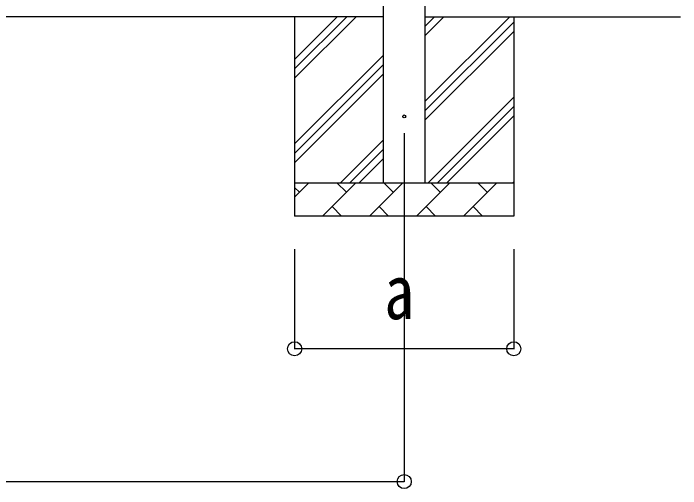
# Model space of a CAD drawing. Units: millimetres, scale not verified. Extents: x -21025 to 21025, y -14850 to 14850.
# Drawn here: x -6303 to -4293, y -12031 to -10600 of the extents above; entities that cross this region are included whole.
import ezdxf
from ezdxf.enums import TextEntityAlignment as Align

# ---------------------------------------------------------------- set-up
doc = ezdxf.new("R2010")
doc.units = ezdxf.units.MM
doc.header["$LTSCALE"] = 60
for name, color, linetype in [('0-4_YKK_12', 2, 'Continuous'), ('0-5_YKK_13', 4, 'Continuous'), ('0-6_YKK_A1', 4, 'Continuous'), ('0-7_YKK_D', 6, 'Continuous')]:
    doc.layers.add(name, color=color, linetype=linetype)
doc.styles.add('ＭＳ ゴシック', font='')
doc.styles.get('ＭＳ ゴシック').set_extended_font_data('MS Gothic')

msp = doc.modelspace()

# ---------------------------------------------------------------- linework, layer by layer
at = {"layer": '0-4_YKK_12'}
msp.add_line((-5125.4, -10960), (-5125.4, -11460), dxfattribs=at)
at = {"layer": '0-5_YKK_13'}
msp.add_circle((-5125.4, -10910), 4.5, dxfattribs=at)
at = {"layer": '0-6_YKK_A1'}
for p, q in [((-5187.9, -11110), (-5187.9, -7110)), ((-5062.9, -7110), (-5062.9, -11110)), ((-5187.9, -10610), (-10335.9, -10610)), ((-5455.4, -10610), (-5455.4, -11210)), ((-5455.4, -10795.05), (-5270.35, -10610)), ((-5455.4, -10766.77), (-5298.64, -10610)), ((-5455.4, -10738.48), (-5326.92, -10610)), ((-5062.9, -10610), (-4292.9, -10610)), ((-5062.9, -10865.1), (-4807.8, -10610)), ((-5062.9, -10667.11), (-5005.79, -10610)), ((-5062.9, -10638.82), (-5034.08, -10610)), ((-4795.4, -10610), (-4795.4, -11210)), ((-5062.9, -10893.38), (-4795.4, -10625.88)), ((-5062.9, -10921.67), (-4795.4, -10654.17)), ((-5455.4, -10993.04), (-5187.9, -10725.54)), ((-5455.4, -11021.32), (-5187.9, -10753.82)), ((-5455.4, -11049.61), (-5187.9, -10782.11)), ((-5053.25, -11110), (-4795.4, -10852.16)), ((-5024.96, -11110), (-4795.4, -10880.44)), ((-4996.68, -11110), (-4795.4, -10908.73)), ((-5317.8, -11110), (-5187.9, -10980.1)), ((-5289.52, -11110), (-5187.9, -11008.38)), ((-5261.24, -11110), (-5187.9, -11036.67)), ((-5455.4, -11110), (-4795.4, -11110)), ((-5455.4, -11152.89), (-5412.51, -11110)), ((-5371.09, -11210), (-5271.09, -11110)), ((-5299.64, -11138.55), (-5328.2, -11110)), ((-5229.67, -11210), (-5129.67, -11110)), ((-5158.22, -11138.55), (-5186.77, -11110)), ((-5088.25, -11210), (-4988.25, -11110)), ((-5016.8, -11138.55), (-5045.35, -11110)), ((-4946.82, -11210), (-4846.82, -11110)), ((-4875.38, -11138.55), (-4903.93, -11110)), ((-4798.69, -11110), (-4795.4, -11106.72)), ((-5441.06, -11138.55), (-5455.4, -11124.21)), ((-5342.54, -11181.45), (-5313.98, -11210)), ((-5201.11, -11181.45), (-5172.56, -11210)), ((-5059.69, -11181.45), (-5031.14, -11210)), ((-4918.27, -11181.45), (-4889.72, -11210)), ((-4795.4, -11210), (-5455.4, -11210))]:
    msp.add_line(p, q, dxfattribs=at)
at = {"layer": '0-7_YKK_D'}
for p, q in [((-5455.4, -11310), (-5455.4, -11611)), ((-5125.4, -11310), (-5125.4, -12011)), ((-4795.4, -11310), (-4795.4, -11611)), ((-4795.4, -11610), (-5455.4, -11610)), ((-10461.9, -12010), (-5125.4, -12010))]:
    msp.add_line(p, q, dxfattribs=at)
for centre in [(-5455.4, -11610), (-4795.4, -11610), (-5125.4, -12010)]:
    msp.add_circle(centre, 21.25, dxfattribs=at)

# ---------------------------------------------------------------- texts
at = {"layer": '0-7_YKK_D', "style": 'ＭＳ ゴシック', "width": 0.8}
msp.add_text('a', height=165, dxfattribs=at).set_placement((-5185.4, -11570), align=Align.BOTTOM_LEFT)

doc.saveas('drawing.dxf')
